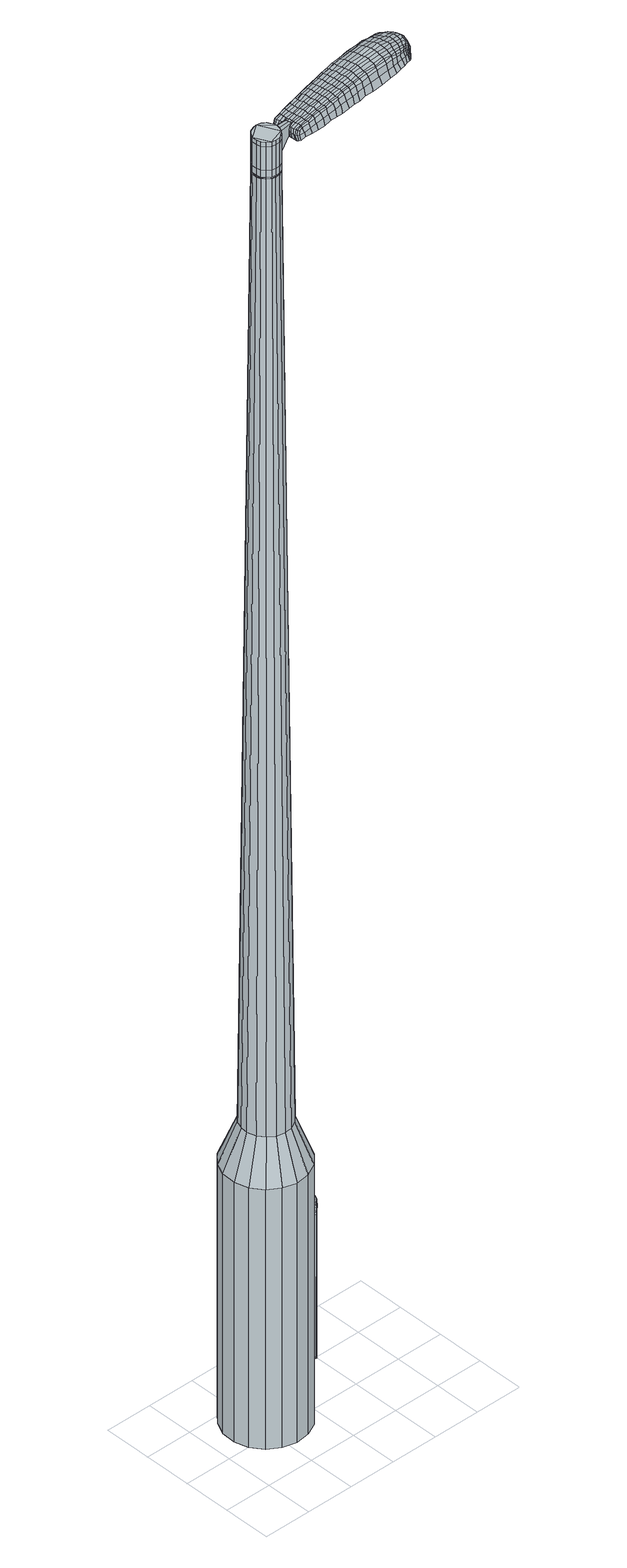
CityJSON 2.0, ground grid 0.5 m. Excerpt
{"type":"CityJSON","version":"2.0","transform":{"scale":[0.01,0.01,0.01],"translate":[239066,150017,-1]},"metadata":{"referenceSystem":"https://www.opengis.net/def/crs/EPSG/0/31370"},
"CityObjects":{
"object1":{"type":"GenericCityObject","attributes":{"cluster":873,"mean_distance_to_centroid":0.29,"new_centroid_x":239066.6,"new_centroid_y":150017.67,"mean_distance_to_camera":9.97,"H1":8.58,"H2":6.94,"Z_final":112.12,"cluster2":-1,"proj_x":239067.5,"proj_y":150026.28,"id_line":88951,"bearing_l":95.99,"distance":8.67,"orientation":"right","G_obj":5.99},"geometry":[{"type":"MultiSurface","lod":"2","boundaries":[[[0,1,2,3]],[[1,4,5,2]],[[4,6,7,5]],[[6,8,9,7]],[[8,10,11,9]],[[10,12,13,11]],[[12,14,15,13]],[[14,16,17,15]],[[16,18,19,17]],[[18,20,21,19]],[[20,22,23,21]],[[22,24,25,23]],[[24,26,27,25]],[[26,28,29,27]],[[28,30,31,29]],[[30,32,33,31]],[[32,34,35,33]],[[34,0,3,35]],[[36,37,38,39]],[[38,40,41,42]],[[41,43,42]],[[42,44,45,46]],[[45,47,46]],[[46,48,49,50]],[[49,51,50]],[[42,46,50,38]],[[50,52,39,38]],[[53,36,39]],[[2,5,7,35]],[[7,9,11,15]],[[11,13,15]],[[15,17,19,23]],[[19,21,23]],[[23,25,27,31]],[[27,29,31]],[[15,23,31,7]],[[31,33,35,7]],[[3,2,35]],[[1,0,54,55]],[[0,34,56,54]],[[34,32,57,56]],[[32,30,58,57]],[[30,28,59,58]],[[28,26,60,59]],[[26,24,61,60]],[[24,22,62,61]],[[22,20,63,62]],[[20,18,64,63]],[[18,16,65,64]],[[16,14,66,65]],[[14,12,67,66]],[[12,10,68,67]],[[10,8,69,68]],[[8,6,70,69]],[[6,4,71,70]],[[4,1,55,71]],[[55,54,72,73]],[[54,56,74,72]],[[56,57,75,74]],[[57,58,76,75]],[[58,59,77,76]],[[59,60,78,77]],[[60,61,79,78]],[[61,62,80,79]],[[62,63,81,80]],[[63,64,82,81]],[[64,65,83,82]],[[65,66,84,83]],[[66,67,85,84]],[[67,68,86,85]],[[68,69,87,86]],[[69,70,88,87]],[[70,71,89,88]],[[71,55,73,89]],[[90,91,92,73]],[[74,93,91,90]],[[94,95,93,74]],[[96,97,95,94]],[[98,99,97,96]],[[78,100,99,98]],[[101,102,100,78]],[[103,104,102,101]],[[105,106,104,103]],[[107,108,106,105]],[[109,110,108,107]],[[84,111,110,109]],[[112,113,111,84]],[[114,115,113,112]],[[116,117,115,114]],[[118,119,117,116]],[[89,120,119,118]],[[73,92,120,89]],[[121,122,123,124]],[[125,121,124,126]],[[127,125,126,128]],[[129,127,128,130]],[[131,129,130,132]],[[133,131,132,134]],[[135,133,134,136]],[[137,135,136,138]],[[139,137,138,140]],[[141,139,140,142]],[[143,141,142,144]],[[145,143,144,146]],[[147,145,146,148]],[[149,147,148,150]],[[151,149,150,152]],[[153,151,152,154]],[[72,90,73]],[[72,74,90]],[[75,94,74]],[[75,76,96,94]],[[76,77,98,96]],[[77,78,98]],[[79,101,78]],[[79,80,103,101]],[[80,81,105,103]],[[81,82,107,105]],[[82,83,109,107]],[[83,84,109]],[[85,112,84]],[[85,86,114,112]],[[86,87,116,114]],[[87,88,118,116]],[[88,89,118]],[[155,92,91]],[[156,119,120]],[[156,157,117,119]],[[157,158,115,117]],[[158,159,113,115]],[[159,111,113]],[[160,110,111]],[[160,161,108,110]],[[161,162,106,108]],[[162,163,104,106]],[[163,164,102,104]],[[164,100,102]],[[165,99,100]],[[165,166,97,99]],[[166,167,95,97]],[[167,93,95]],[[155,91,93]],[[39,52,153,168]],[[92,155,169,154]],[[53,39,168,122]],[[155,93,123,169]],[[36,53,122,121]],[[93,167,124,123]],[[37,36,121,125]],[[167,166,126,124]],[[38,37,125,127]],[[166,165,128,126]],[[40,38,127,129]],[[165,100,130,128]],[[41,40,129,131]],[[100,164,132,130]],[[43,41,131,133]],[[164,163,134,132]],[[42,43,133,135]],[[163,162,136,134]],[[44,42,135,137]],[[162,161,138,136]],[[45,44,137,139]],[[161,160,140,138]],[[47,45,139,141]],[[160,111,142,140]],[[46,47,141,143]],[[111,159,144,142]],[[48,46,143,145]],[[159,158,146,144]],[[49,48,145,147]],[[158,157,148,146]],[[51,49,147,149]],[[157,156,150,148]],[[50,51,149,151]],[[156,120,152,150]],[[52,50,151,153]],[[120,92,154,152]],[[153,154,170,171]],[[154,169,172,170]],[[169,123,173,172]],[[123,122,174,173]],[[122,168,175,174]],[[168,153,171,175]],[[176,177,178,179]],[[180,176,179,181]],[[176,180,182,183]],[[177,176,183,184]],[[185,186,187,188]],[[189,185,188,190]],[[185,189,191,192]],[[186,185,192,193]],[[194,195,196,197]],[[198,194,197,199]],[[194,198,200,201]],[[195,194,201,202]],[[203,204,205,206]],[[207,203,206,208]],[[203,207,209,210]],[[204,203,210,211]],[[212,213,214,215]],[[216,212,215,217]],[[212,216,218,219]],[[213,212,219,220]],[[221,222,223,224]],[[225,221,224,226]],[[221,225,227,228]],[[222,221,228,229]],[[230,231,232,233]],[[222,230,233,223]],[[230,222,229,234]],[[231,230,234,235]],[[236,237,238,239]],[[231,236,239,232]],[[236,231,235,240]],[[237,236,240,241]],[[242,180,181,243]],[[237,242,243,238]],[[242,237,241,244]],[[180,242,244,182]],[[245,246,247,248]],[[249,245,248,250]],[[245,249,251,252]],[[246,245,252,253]],[[254,255,256,257]],[[246,254,257,247]],[[254,246,253,258]],[[255,254,258,259]],[[260,261,262,263]],[[255,260,263,256]],[[260,255,259,264]],[[261,260,264,265]],[[266,267,268,269]],[[261,266,269,262]],[[266,261,265,270]],[[267,266,270,271]],[[272,177,184,273]],[[267,272,273,268]],[[272,267,271,274]],[[177,272,274,178]],[[275,276,277,278]],[[279,275,278,280]],[[275,279,281,282]],[[276,275,282,283]],[[284,285,286,287]],[[276,284,287,277]],[[284,276,283,288]],[[285,284,288,289]],[[290,291,292,293]],[[285,290,293,286]],[[290,285,289,294]],[[291,290,294,295]],[[296,189,190,297]],[[291,296,297,292]],[[296,291,295,298]],[[189,296,298,191]],[[299,300,301,302]],[[303,299,302,304]],[[299,303,305,306]],[[300,299,306,307]],[[308,309,310,311]],[[300,308,311,301]],[[308,300,307,312]],[[309,308,312,313]],[[314,315,316,317]],[[309,314,317,310]],[[314,309,313,318]],[[315,314,318,319]],[[320,321,322,323]],[[315,320,323,316]],[[320,315,319,324]],[[321,320,324,325]],[[326,186,193,327]],[[321,326,327,322]],[[326,321,325,328]],[[186,326,328,187]],[[329,215,214,330]],[[331,329,330,332]],[[329,331,333,334]],[[215,329,334,217]],[[335,331,332,336]],[[337,335,336,338]],[[335,337,339,340]],[[331,335,340,333]],[[341,337,338,342]],[[343,341,342,344]],[[341,343,345,346]],[[337,341,346,339]],[[347,343,344,348]],[[349,347,348,350]],[[347,349,351,352]],[[343,347,352,345]],[[353,349,350,354]],[[204,353,354,205]],[[353,204,211,355]],[[349,353,355,351]],[[356,357,202,201]],[[358,356,201,200]],[[356,358,359,360]],[[357,356,360,361]],[[362,363,361,360]],[[364,362,360,359]],[[362,364,365,366]],[[363,362,366,367]],[[368,369,367,366]],[[370,368,366,365]],[[368,370,371,372]],[[369,368,372,373]],[[374,375,373,372]],[[376,374,372,371]],[[374,376,209,207]],[[375,374,207,208]],[[377,378,379,380]],[[279,377,380,281]],[[377,279,280,381]],[[378,377,381,382]],[[383,198,199,384]],[[378,383,384,379]],[[383,378,382,385]],[[198,383,385,200]],[[386,387,388,389]],[[225,386,389,227]],[[386,225,226,390]],[[387,386,390,391]],[[392,393,394,395]],[[387,392,395,388]],[[392,387,391,396]],[[393,392,396,397]],[[398,195,202,399]],[[393,398,399,394]],[[398,393,397,400]],[[195,398,400,196]],[[401,402,403,404]],[[183,401,404,184]],[[401,183,182,405]],[[402,401,405,406]],[[407,408,409,410]],[[402,407,410,403]],[[407,402,406,411]],[[408,407,411,412]],[[413,206,205,414]],[[408,413,414,409]],[[413,408,412,415]],[[206,413,415,208]],[[416,417,418,419]],[[188,416,419,190]],[[416,188,187,420]],[[417,416,420,421]],[[422,210,209,423]],[[417,422,423,418]],[[422,417,421,424]],[[210,422,424,211]],[[425,426,427,428]],[[303,425,428,305]],[[425,303,304,429]],[[426,425,429,430]],[[431,216,217,432]],[[426,431,432,427]],[[431,426,430,433]],[[216,431,433,218]],[[434,435,436,437]],[[249,434,437,251]],[[434,249,250,438]],[[435,434,438,439]],[[440,441,442,443]],[[435,440,443,436]],[[440,435,439,444]],[[441,440,444,445]],[[446,213,220,447]],[[441,446,447,442]],[[446,441,445,448]],[[213,446,448,214]],[[449,450,439,438]],[[248,449,438,250]],[[449,248,247,451]],[[450,449,451,452]],[[453,454,445,444]],[[450,453,444,439]],[[453,450,452,455]],[[454,453,455,456]],[[457,330,214,448]],[[454,457,448,445]],[[457,454,456,458]],[[330,457,458,332]],[[459,460,461,462]],[[306,459,462,307]],[[459,306,305,428]],[[460,459,428,427]],[[463,334,333,464]],[[460,463,464,461]],[[463,460,427,432]],[[334,463,432,217]],[[465,466,452,451]],[[257,465,451,247]],[[465,257,256,467]],[[466,465,467,468]],[[469,470,456,455]],[[466,469,455,452]],[[469,466,468,471]],[[470,469,471,472]],[[473,336,332,458]],[[470,473,458,456]],[[473,470,472,474]],[[336,473,474,338]],[[475,476,477,478]],[[312,475,478,313]],[[475,312,307,462]],[[476,475,462,461]],[[479,340,339,480]],[[476,479,480,477]],[[479,476,461,464]],[[340,479,464,333]],[[481,482,468,467]],[[263,481,467,256]],[[481,263,262,483]],[[482,481,483,484]],[[485,486,472,471]],[[482,485,471,468]],[[485,482,484,487]],[[486,485,487,488]],[[489,342,338,474]],[[486,489,474,472]],[[489,486,488,490]],[[342,489,490,344]],[[491,492,493,494]],[[318,491,494,319]],[[491,318,313,478]],[[492,491,478,477]],[[495,346,345,496]],[[492,495,496,493]],[[495,492,477,480]],[[346,495,480,339]],[[497,498,484,483]],[[269,497,483,262]],[[497,269,268,499]],[[498,497,499,500]],[[501,502,488,487]],[[498,501,487,484]],[[501,498,500,503]],[[502,501,503,504]],[[505,348,344,490]],[[502,505,490,488]],[[505,502,504,506]],[[348,505,506,350]],[[507,508,509,510]],[[324,507,510,325]],[[507,324,319,494]],[[508,507,494,493]],[[511,352,351,512]],[[508,511,512,509]],[[511,508,493,496]],[[352,511,496,345]],[[513,514,500,499]],[[273,513,499,268]],[[513,273,184,404]],[[514,513,404,403]],[[515,516,504,503]],[[514,515,503,500]],[[515,514,403,410]],[[516,515,410,409]],[[517,354,350,506]],[[516,517,506,504]],[[517,516,409,414]],[[354,517,414,205]],[[518,519,421,420]],[[328,518,420,187]],[[518,328,325,510]],[[519,518,510,509]],[[520,355,211,424]],[[519,520,424,421]],[[520,519,509,512]],[[355,520,512,351]],[[521,522,382,381]],[[278,521,381,280]],[[521,278,277,523]],[[522,521,523,524]],[[525,358,200,385]],[[522,525,385,382]],[[525,522,524,526]],[[358,525,526,359]],[[527,528,529,530]],[[228,527,530,229]],[[527,228,227,389]],[[528,527,389,388]],[[531,532,533,534]],[[528,531,534,529]],[[531,528,388,395]],[[532,531,395,394]],[[535,357,361,536]],[[532,535,536,533]],[[535,532,394,399]],[[357,535,399,202]],[[537,538,524,523]],[[287,537,523,277]],[[537,287,286,539]],[[538,537,539,540]],[[541,364,359,526]],[[538,541,526,524]],[[541,538,540,542]],[[364,541,542,365]],[[543,544,545,546]],[[234,543,546,235]],[[543,234,229,530]],[[544,543,530,529]],[[547,548,549,550]],[[544,547,550,545]],[[547,544,529,534]],[[548,547,534,533]],[[551,363,367,552]],[[548,551,552,549]],[[551,548,533,536]],[[363,551,536,361]],[[553,554,540,539]],[[293,553,539,286]],[[553,293,292,555]],[[554,553,555,556]],[[557,370,365,542]],[[554,557,542,540]],[[557,554,556,558]],[[370,557,558,371]],[[559,560,561,562]],[[240,559,562,241]],[[559,240,235,546]],[[560,559,546,545]],[[563,564,565,566]],[[560,563,566,561]],[[563,560,545,550]],[[564,563,550,549]],[[567,369,373,568]],[[564,567,568,565]],[[567,564,549,552]],[[369,567,552,367]],[[569,570,556,555]],[[297,569,555,292]],[[569,297,190,419]],[[570,569,419,418]],[[571,376,371,558]],[[570,571,558,556]],[[571,570,418,423]],[[376,571,423,209]],[[572,573,406,405]],[[244,572,405,182]],[[572,244,241,562]],[[573,572,562,561]],[[574,575,412,411]],[[573,574,411,406]],[[574,573,561,566]],[[575,574,566,565]],[[576,375,208,415]],[[575,576,415,412]],[[576,575,565,568]],[[375,576,568,373]],[[577,578,579,580]],[[580,579,581,582]],[[583,581,579,584]],[[584,579,578,585]],[[586,587,588,589]],[[589,588,590,591]],[[592,590,588,593]],[[593,588,587,594]],[[595,596,597,598]],[[598,597,599,600]],[[601,599,597,602]],[[602,597,596,603]],[[604,605,606,607]],[[607,606,608,609]],[[610,608,606,611]],[[611,606,605,612]],[[613,614,615,616]],[[616,615,617,618]],[[619,617,615,620]],[[620,615,614,621]],[[622,623,624,625]],[[625,624,626,627]],[[628,626,624,629]],[[629,624,623,630]],[[631,632,633,634]],[[634,633,623,622]],[[630,623,633,635]],[[635,633,632,636]],[[637,638,639,640]],[[640,639,632,631]],[[636,632,639,641]],[[641,639,638,642]],[[582,581,643,644]],[[644,643,638,637]],[[642,638,643,645]],[[645,643,581,583]],[[646,647,648,649]],[[649,648,650,651]],[[652,650,648,653]],[[653,648,647,654]],[[655,656,657,658]],[[658,657,647,646]],[[654,647,657,659]],[[659,657,656,660]],[[661,662,663,664]],[[664,663,656,655]],[[660,656,663,665]],[[665,663,662,666]],[[667,668,669,670]],[[670,669,662,661]],[[666,662,669,671]],[[671,669,668,672]],[[585,578,673,674]],[[674,673,668,667]],[[672,668,673,675]],[[675,673,578,577]],[[676,677,678,679]],[[679,678,680,681]],[[682,680,678,683]],[[683,678,677,684]],[[685,686,687,688]],[[688,687,677,676]],[[684,677,687,689]],[[689,687,686,690]],[[691,692,693,694]],[[694,693,686,685]],[[690,686,693,695]],[[695,693,692,696]],[[591,590,697,698]],[[698,697,692,691]],[[696,692,697,699]],[[699,697,590,592]],[[700,701,702,703]],[[703,702,704,705]],[[706,704,702,707]],[[707,702,701,708]],[[709,710,711,712]],[[712,711,701,700]],[[708,701,711,713]],[[713,711,710,714]],[[715,716,717,718]],[[718,717,710,709]],[[714,710,717,719]],[[719,717,716,720]],[[721,722,723,724]],[[724,723,716,715]],[[720,716,723,725]],[[725,723,722,726]],[[594,587,727,728]],[[728,727,722,721]],[[726,722,727,729]],[[729,727,587,586]],[[613,616,730,731]],[[731,730,732,733]],[[734,732,730,735]],[[735,730,616,618]],[[733,732,736,737]],[[737,736,738,739]],[[740,738,736,741]],[[741,736,732,734]],[[739,738,742,743]],[[743,742,744,745]],[[746,744,742,747]],[[747,742,738,740]],[[745,744,748,749]],[[749,748,750,751]],[[752,750,748,753]],[[753,748,744,746]],[[751,750,754,755]],[[755,754,605,604]],[[612,605,754,756]],[[756,754,750,752]],[[603,757,758,602]],[[602,758,759,601]],[[760,759,758,761]],[[761,758,757,762]],[[762,763,764,761]],[[761,764,765,760]],[[766,765,764,767]],[[767,764,763,768]],[[768,769,770,767]],[[767,770,771,766]],[[772,771,770,773]],[[773,770,769,774]],[[774,775,776,773]],[[773,776,777,772]],[[610,777,776,608]],[[608,776,775,609]],[[778,779,780,781]],[[781,780,680,682]],[[681,680,780,782]],[[782,780,779,783]],[[600,599,784,785]],[[785,784,779,778]],[[783,779,784,786]],[[786,784,599,601]],[[787,788,789,790]],[[790,789,626,628]],[[627,626,789,791]],[[791,789,788,792]],[[793,794,795,796]],[[796,795,788,787]],[[792,788,795,797]],[[797,795,794,798]],[[603,596,799,800]],[[800,799,794,793]],[[798,794,799,801]],[[801,799,596,595]],[[802,803,804,805]],[[805,804,584,585]],[[583,584,804,806]],[[806,804,803,807]],[[808,809,810,811]],[[811,810,803,802]],[[807,803,810,812]],[[812,810,809,813]],[[604,607,814,815]],[[815,814,809,808]],[[813,809,814,816]],[[816,814,607,609]],[[817,818,819,820]],[[820,819,589,591]],[[586,589,819,821]],[[821,819,818,822]],[[610,611,823,824]],[[824,823,818,817]],[[822,818,823,825]],[[825,823,611,612]],[[826,827,828,829]],[[829,828,704,706]],[[705,704,828,830]],[[830,828,827,831]],[[618,617,832,833]],[[833,832,827,826]],[[831,827,832,834]],[[834,832,617,619]],[[835,836,837,838]],[[838,837,650,652]],[[651,650,837,839]],[[839,837,836,840]],[[841,842,843,844]],[[844,843,836,835]],[[840,836,843,845]],[[845,843,842,846]],[[621,614,847,848]],[[848,847,842,841]],[[846,842,847,849]],[[849,847,614,613]],[[840,850,851,839]],[[839,851,649,651]],[[646,649,851,852]],[[852,851,850,853]],[[846,854,855,845]],[[845,855,850,840]],[[853,850,855,856]],[[856,855,854,857]],[[613,731,858,849]],[[849,858,854,846]],[[857,854,858,859]],[[859,858,731,733]],[[860,861,862,863]],[[863,862,707,708]],[[706,707,862,829]],[[829,862,861,826]],[[734,735,864,865]],[[865,864,861,860]],[[826,861,864,833]],[[833,864,735,618]],[[853,866,867,852]],[[852,867,658,646]],[[655,658,867,868]],[[868,867,866,869]],[[857,870,871,856]],[[856,871,866,853]],[[869,866,871,872]],[[872,871,870,873]],[[733,737,874,859]],[[859,874,870,857]],[[873,870,874,875]],[[875,874,737,739]],[[876,877,878,879]],[[879,878,713,714]],[[708,713,878,863]],[[863,878,877,860]],[[740,741,880,881]],[[881,880,877,876]],[[860,877,880,865]],[[865,880,741,734]],[[869,882,883,868]],[[868,883,664,655]],[[661,664,883,884]],[[884,883,882,885]],[[873,886,887,872]],[[872,887,882,869]],[[885,882,887,888]],[[888,887,886,889]],[[739,743,890,875]],[[875,890,886,873]],[[889,886,890,891]],[[891,890,743,745]],[[892,893,894,895]],[[895,894,719,720]],[[714,719,894,879]],[[879,894,893,876]],[[746,747,896,897]],[[897,896,893,892]],[[876,893,896,881]],[[881,896,747,740]],[[885,898,899,884]],[[884,899,670,661]],[[667,670,899,900]],[[900,899,898,901]],[[889,902,903,888]],[[888,903,898,885]],[[901,898,903,904]],[[904,903,902,905]],[[745,749,906,891]],[[891,906,902,889]],[[905,902,906,907]],[[907,906,749,751]],[[908,909,910,911]],[[911,910,725,726]],[[720,725,910,895]],[[895,910,909,892]],[[752,753,912,913]],[[913,912,909,908]],[[892,909,912,897]],[[897,912,753,746]],[[901,914,915,900]],[[900,915,674,667]],[[585,674,915,805]],[[805,915,914,802]],[[905,916,917,904]],[[904,917,914,901]],[[802,914,917,811]],[[811,917,916,808]],[[751,755,918,907]],[[907,918,916,905]],[[808,916,918,815]],[[815,918,755,604]],[[822,919,920,821]],[[821,920,729,586]],[[726,729,920,911]],[[911,920,919,908]],[[612,756,921,825]],[[825,921,919,822]],[[908,919,921,913]],[[913,921,756,752]],[[783,922,923,782]],[[782,923,679,681]],[[676,679,923,924]],[[924,923,922,925]],[[601,759,926,786]],[[786,926,922,783]],[[925,922,926,927]],[[927,926,759,760]],[[928,929,930,931]],[[931,930,629,630]],[[628,629,930,790]],[[790,930,929,787]],[[932,933,934,935]],[[935,934,929,928]],[[787,929,934,796]],[[796,934,933,793]],[[762,757,936,937]],[[937,936,933,932]],[[793,933,936,800]],[[800,936,757,603]],[[925,938,939,924]],[[924,939,688,676]],[[685,688,939,940]],[[940,939,938,941]],[[760,765,942,927]],[[927,942,938,925]],[[941,938,942,943]],[[943,942,765,766]],[[944,945,946,947]],[[947,946,635,636]],[[630,635,946,931]],[[931,946,945,928]],[[948,949,950,951]],[[951,950,945,944]],[[928,945,950,935]],[[935,950,949,932]],[[768,763,952,953]],[[953,952,949,948]],[[932,949,952,937]],[[937,952,763,762]],[[941,954,955,940]],[[940,955,694,685]],[[691,694,955,956]],[[956,955,954,957]],[[766,771,958,943]],[[943,958,954,941]],[[957,954,958,959]],[[959,958,771,772]],[[960,961,962,963]],[[963,962,641,642]],[[636,641,962,947]],[[947,962,961,944]],[[964,965,966,967]],[[967,966,961,960]],[[944,961,966,951]],[[951,966,965,948]],[[774,769,968,969]],[[969,968,965,964]],[[948,965,968,953]],[[953,968,769,768]],[[957,970,971,956]],[[956,971,698,691]],[[591,698,971,820]],[[820,971,970,817]],[[772,777,972,959]],[[959,972,970,957]],[[817,970,972,824]],[[824,972,777,610]],[[807,973,974,806]],[[806,974,645,583]],[[642,645,974,963]],[[963,974,973,960]],[[813,975,976,812]],[[812,976,973,807]],[[960,973,976,967]],[[967,976,975,964]],[[609,775,977,816]],[[816,977,975,813]],[[964,975,977,969]],[[969,977,775,774]],[[577,580,179,178]],[[580,582,181,179]],[[592,593,192,191]],[[593,594,193,192]],[[595,598,197,196]],[[598,600,199,197]],[[619,620,219,218]],[[620,621,220,219]],[[622,625,224,223]],[[625,627,226,224]],[[631,634,233,232]],[[634,622,223,233]],[[637,640,239,238]],[[640,631,232,239]],[[582,644,243,181]],[[644,637,238,243]],[[652,653,252,251]],[[653,654,253,252]],[[654,659,258,253]],[[659,660,259,258]],[[660,665,264,259]],[[665,666,265,264]],[[666,671,270,265]],[[671,672,271,270]],[[672,675,274,271]],[[675,577,178,274]],[[682,683,282,281]],[[683,684,283,282]],[[684,689,288,283]],[[689,690,289,288]],[[690,695,294,289]],[[695,696,295,294]],[[696,699,298,295]],[[699,592,191,298]],[[700,703,302,301]],[[703,705,304,302]],[[709,712,311,310]],[[712,700,301,311]],[[715,718,317,316]],[[718,709,310,317]],[[721,724,323,322]],[[724,715,316,323]],[[594,728,327,193]],[[728,721,322,327]],[[778,781,380,379]],[[781,682,281,380]],[[600,785,384,199]],[[785,778,379,384]],[[627,791,390,226]],[[791,792,391,390]],[[792,797,396,391]],[[797,798,397,396]],[[798,801,400,397]],[[801,595,196,400]],[[705,830,429,304]],[[830,831,430,429]],[[831,834,433,430]],[[834,619,218,433]],[[835,838,437,436]],[[838,652,251,437]],[[841,844,443,442]],[[844,835,436,443]],[[621,848,447,220]],[[848,841,442,447]],[[978,979,980,981]],[[982,983,981,980]],[[984,985,986,987]],[[988,989,990,991]],[[979,992,993,980]],[[994,982,980,993]],[[995,984,987,996]],[[997,998,989,988]],[[992,999,1000,993]],[[1000,1001,994,993]],[[1002,995,996,1003]],[[1004,998,997,1005]],[[999,1006,1007,1000]],[[1007,1008,1001,1000]],[[1009,1002,1003,1010]],[[1011,1004,1005,1012]],[[1013,1014,1015,1016]],[[1017,1018,1014,1013]],[[1017,1019,1020,1018]],[[1019,1021,1022,1020]],[[1023,1024,1025,1026]],[[1027,1028,1024,1023]],[[1029,1030,1028,1027]],[[1031,1032,1030,1029]],[[1026,1015,1014,1023]],[[1023,1014,1018,1027]],[[1018,1020,1029,1027]],[[1020,1022,1031,1029]],[[987,986,983,982]],[[996,987,982,994]],[[1001,1003,996,994]],[[1008,1010,1003,1001]],[[988,991,985,984]],[[997,988,984,995]],[[1005,997,995,1002]],[[1012,1005,1002,1009]],[[989,1013,1016,990]],[[998,1017,1013,989]],[[1019,1017,998,1004]],[[1021,1019,1004,1011]],[[1033,1034,1035,1036]],[[1035,1037,1038,1039]],[[1035,1039,1040,1041]],[[1035,1041,1036]],[[1042,1033,1036,1043]],[[1044,1043,1036,1045]],[[1046,1045,1036]],[[1047,1035,1034,1048]],[[1049,1047,1048,1050]],[[1051,1049,1050,1052]],[[1053,1051,1052,1054]],[[1055,1053,1054,1056]],[[1056,1057,1058,1059]],[[1056,1059,1060,1061]],[[1056,1061,1062,1063]],[[1062,1064,1065,1066]],[[1062,1066,1067,1068]],[[1062,1068,1063]],[[1056,1063,1055]],[[1069,1070,1034,1033]],[[1071,1072,1037,1035]],[[1073,1074,1046,1036]],[[1070,1075,1048,1034]],[[1076,1071,1035,1047]],[[1075,1077,1050,1048]],[[1078,1076,1047,1049]],[[1077,1079,1052,1050]],[[1080,1078,1049,1051]],[[1079,1081,1054,1052]],[[1082,1080,1051,1053]],[[1081,1083,1056,1054]],[[1084,1082,1053,1055]],[[1083,1085,1057,1056]],[[1086,1087,1064,1062]],[[1088,1084,1055,1063]],[[1058,1057,1085,1089]],[[1059,1058,1089,1090]],[[1060,1059,1090,1091]],[[1061,1060,1091,1092]],[[1062,1061,1092,1086]],[[1093,1069,1033,1042]],[[1094,1093,1042,1043]],[[1095,1094,1043,1044]],[[1096,1095,1044,1045]],[[1074,1096,1045,1046]],[[1038,1037,1072,1097]],[[1065,1064,1087,1098]],[[1039,1038,1097,1099]],[[1040,1039,1099,1100]],[[1041,1040,1100,1101]],[[1036,1041,1101,1073]],[[1066,1065,1098,1102]],[[1067,1066,1102,1103]],[[1068,1067,1103,1104]],[[1063,1068,1104,1088]]]}]}
},
"vertices":[
[103,73,384],[102,58,384],[102,58,96],[103,73,96],[96,45,384],[96,45,96],[86,34,384],[86,34,96],[73,28,384],[73,28,96],[58,26,384],[58,26,96],[44,30,384],[44,30,96],[32,38,384],[32,38,96],[23,50,384],[23,50,96],[19,64,384],[19,64,96],[20,79,384],[20,79,96],[26,92,384],[26,92,96],[36,103,384],[36,103,96],[50,109,384],[50,109,96],[64,111,384],[64,111,96],[79,107,384],[79,107,96],[91,99,384],[91,99,96],[99,87,384],[99,87,96],[71,78,1524],[67,81,1524],[62,82,1524],[75,70,1524],[58,81,1524],[53,79,1524],[48,72,1524],[50,76,1524],[48,67,1524],[49,62,1524],[56,56,1524],[52,59,1524],[60,55,1524],[65,55,1524],[72,61,1524],[69,57,1524],[74,65,1524],[73,74,1524],[86,71,429],[86,62,429],[84,79,429],[79,86,429],[72,91,429],[63,93,429],[54,93,429],[47,89,429],[40,82,429],[37,74,429],[36,66,429],[39,57,429],[44,50,429],[51,45,429],[60,43,429],[68,44,429],[76,48,429],[82,54,429],[75,70,1483],[74,65,1483],[73,74,1483],[71,78,1483],[67,81,1483],[62,82,1483],[58,81,1483],[53,79,1483],[50,76,1483],[48,72,1483],[48,67,1483],[49,62,1483],[52,59,1483],[56,56,1483],[60,55,1483],[65,55,1483],[69,57,1483],[72,61,1483],[74,70,1483],[74,70,1485],[74,65,1485],[73,74,1485],[70,78,1483],[70,78,1485],[67,80,1483],[67,80,1485],[62,81,1483],[62,81,1485],[58,81,1485],[54,79,1483],[54,79,1485],[51,76,1483],[51,76,1485],[49,71,1483],[49,71,1485],[49,67,1483],[49,67,1485],[50,63,1483],[50,63,1485],[52,59,1485],[56,57,1483],[56,57,1485],[60,56,1483],[60,56,1485],[65,56,1483],[65,56,1485],[69,58,1483],[69,58,1485],[72,61,1485],[71,78,1519],[73,74,1519],[73,74,1493],[71,78,1493],[67,81,1519],[67,81,1493],[62,82,1519],[62,82,1493],[58,81,1519],[58,81,1493],[53,79,1519],[53,79,1493],[50,76,1519],[50,76,1493],[48,72,1519],[48,72,1493],[48,67,1519],[48,67,1493],[49,62,1519],[49,62,1493],[52,59,1519],[52,59,1493],[56,56,1519],[56,56,1493],[60,55,1519],[60,55,1493],[65,55,1519],[65,55,1493],[69,57,1519],[69,57,1493],[72,61,1519],[72,61,1493],[74,65,1519],[74,65,1493],[75,70,1485],[69,57,1485],[65,55,1485],[60,55,1485],[56,56,1485],[49,62,1485],[48,67,1485],[48,72,1485],[50,76,1485],[53,79,1485],[62,82,1485],[67,81,1485],[71,78,1485],[75,70,1519],[75,70,1493],[94,69,1513],[94,69,1518],[93,72,1513],[93,75,1513],[93,75,1518],[93,72,1518],[169,60,1519],[162,60,1518],[163,58,1509],[170,59,1510],[178,61,1519],[179,59,1510],[176,62,1526],[168,61,1525],[161,61,1525],[165,98,1519],[158,97,1518],[157,96,1525],[164,97,1525],[174,99,1519],[173,98,1526],[175,101,1510],[166,100,1510],[159,99,1509],[240,89,1519],[240,85,1519],[241,85,1513],[241,89,1513],[239,92,1519],[239,93,1513],[237,92,1524],[238,88,1524],[239,85,1524],[166,81,1530],[159,80,1529],[159,77,1529],[167,77,1530],[175,82,1531],[176,78,1531],[175,86,1530],[166,84,1530],[159,84,1529],[86,72,1512],[86,69,1512],[88,70,1517],[87,72,1517],[86,75,1512],[87,75,1517],[87,75,1506],[87,72,1506],[87,69,1506],[228,68,1519],[225,67,1519],[226,66,1512],[229,66,1512],[230,68,1518],[231,67,1512],[229,69,1522],[227,69,1523],[224,68,1524],[220,66,1519],[214,65,1519],[216,63,1512],[221,64,1512],[219,67,1524],[214,66,1525],[208,64,1519],[201,63,1519],[202,61,1511],[210,62,1511],[208,65,1526],[200,64,1526],[189,62,1519],[191,60,1510],[188,63,1526],[95,56,1513],[103,57,1513],[102,58,1518],[94,58,1517],[90,57,1512],[90,57,1516],[91,56,1506],[96,56,1507],[104,56,1507],[110,57,1514],[118,57,1515],[117,59,1520],[109,58,1519],[111,56,1507],[119,56,1507],[125,58,1515],[133,58,1516],[132,59,1522],[124,59,1521],[127,57,1508],[134,57,1508],[140,58,1517],[147,59,1517],[146,60,1524],[139,60,1523],[141,57,1508],[149,57,1509],[155,59,1518],[154,61,1524],[156,58,1509],[225,103,1519],[221,103,1519],[221,102,1524],[225,102,1523],[227,103,1518],[227,102,1522],[228,104,1512],[226,105,1512],[222,105,1512],[217,103,1519],[211,103,1519],[210,102,1525],[216,102,1524],[218,105,1512],[212,105,1512],[205,103,1519],[197,102,1519],[196,101,1526],[204,101,1526],[206,104,1511],[198,104,1511],[185,101,1519],[185,99,1526],[187,102,1510],[92,87,1513],[100,88,1513],[101,89,1507],[93,88,1507],[87,85,1512],[87,86,1506],[88,85,1516],[92,85,1517],[99,87,1518],[107,89,1514],[115,90,1515],[115,92,1507],[108,90,1507],[106,88,1519],[114,89,1520],[122,92,1515],[129,93,1516],[130,94,1508],[123,93,1508],[121,90,1521],[129,91,1522],[137,94,1517],[144,95,1517],[145,97,1509],[138,96,1508],[136,92,1523],[143,93,1524],[151,96,1518],[152,98,1509],[150,95,1524],[93,73,1519],[93,70,1519],[100,74,1520],[100,71,1520],[100,76,1520],[92,76,1519],[107,74,1522],[108,72,1522],[115,75,1523],[115,72,1523],[115,78,1523],[107,77,1521],[122,76,1524],[123,73,1524],[130,77,1525],[130,74,1525],[129,80,1525],[122,79,1524],[137,78,1526],[137,75,1526],[144,78,1527],[145,75,1527],[144,82,1527],[137,81,1526],[152,79,1528],[152,76,1528],[151,83,1528],[235,88,1527],[236,84,1527],[234,92,1526],[230,92,1527],[231,88,1528],[231,84,1528],[225,87,1529],[225,83,1529],[223,91,1528],[216,90,1530],[217,86,1530],[218,82,1530],[210,86,1531],[210,82,1531],[209,90,1530],[200,89,1531],[201,85,1531],[201,81,1531],[188,83,1531],[189,80,1531],[188,87,1531],[229,102,1518],[232,100,1519],[233,101,1513],[230,103,1513],[228,101,1523],[231,99,1523],[235,97,1519],[236,97,1513],[234,96,1524],[232,70,1518],[234,71,1518],[233,72,1523],[231,70,1523],[233,69,1513],[235,71,1513],[237,74,1519],[239,78,1519],[237,78,1524],[235,74,1523],[237,74,1513],[240,77,1513],[240,81,1519],[238,81,1524],[241,81,1513],[167,63,1528],[167,65,1528],[160,64,1528],[160,63,1527],[176,64,1528],[176,66,1529],[167,68,1529],[167,71,1530],[160,70,1529],[160,67,1528],[176,68,1529],[176,72,1530],[167,74,1530],[160,74,1529],[176,75,1531],[164,95,1528],[165,93,1529],[173,94,1529],[173,96,1528],[157,94,1527],[158,92,1528],[165,89,1529],[174,90,1530],[158,88,1528],[85,84,1512],[85,82,1512],[86,82,1517],[86,84,1517],[86,85,1506],[86,83,1506],[85,79,1512],[87,79,1517],[86,79,1506],[88,58,1512],[87,59,1512],[88,58,1506],[89,57,1506],[89,58,1517],[89,60,1517],[87,61,1512],[87,64,1512],[88,64,1506],[88,61,1506],[88,62,1517],[88,65,1517],[87,67,1512],[88,67,1506],[88,67,1517],[94,59,1519],[94,60,1519],[102,59,1520],[101,61,1520],[94,63,1519],[93,65,1519],[101,63,1520],[101,66,1520],[93,68,1519],[101,68,1520],[92,84,1519],[92,82,1519],[99,83,1520],[99,85,1520],[92,79,1519],[99,80,1520],[109,60,1521],[109,61,1521],[116,60,1522],[116,62,1522],[109,64,1521],[108,66,1521],[116,64,1522],[116,67,1523],[108,69,1522],[115,70,1523],[106,86,1521],[107,84,1521],[114,85,1522],[114,88,1522],[107,81,1521],[114,82,1522],[124,60,1523],[124,62,1523],[131,61,1524],[131,63,1524],[123,65,1523],[123,68,1524],[131,65,1525],[131,68,1525],[123,70,1524],[130,71,1525],[121,89,1523],[121,87,1523],[129,88,1524],[128,90,1524],[122,83,1524],[129,84,1525],[139,61,1525],[138,63,1525],[146,62,1526],[146,64,1526],[138,66,1526],[138,69,1526],[146,66,1527],[145,69,1527],[138,72,1526],[145,72,1527],[136,91,1525],[136,89,1525],[143,90,1526],[143,92,1526],[136,85,1526],[144,86,1527],[153,62,1527],[153,64,1527],[153,67,1527],[153,70,1528],[152,73,1528],[150,93,1527],[150,91,1527],[151,87,1528],[226,101,1525],[228,99,1525],[222,101,1526],[224,99,1526],[231,96,1526],[227,96,1527],[228,70,1525],[230,72,1525],[227,71,1526],[225,69,1525],[232,74,1525],[234,77,1526],[230,77,1527],[228,74,1526],[235,81,1526],[231,80,1527],[217,101,1526],[219,99,1527],[211,100,1527],[213,98,1528],[221,95,1528],[215,95,1529],[220,68,1526],[221,70,1527],[215,69,1528],[214,67,1527],[223,73,1527],[224,76,1528],[217,75,1529],[216,72,1528],[225,80,1528],[218,79,1530],[205,100,1528],[206,98,1529],[197,99,1528],[198,97,1529],[208,94,1529],[199,93,1530],[208,67,1528],[209,68,1528],[200,68,1529],[200,66,1528],[209,71,1529],[210,74,1530],[201,74,1530],[201,70,1530],[210,78,1530],[201,77,1531],[185,98,1529],[186,96,1529],[187,92,1530],[188,65,1528],[188,66,1529],[189,69,1530],[189,73,1530],[189,76,1531],[163,60,1509],[162,62,1518],[169,62,1518],[170,61,1509],[177,63,1519],[179,61,1510],[176,64,1525],[168,63,1525],[161,63,1525],[158,94,1525],[159,95,1518],[166,96,1518],[165,95,1525],[174,98,1519],[173,96,1525],[175,99,1510],[167,98,1509],[160,97,1509],[239,85,1513],[238,85,1519],[238,88,1519],[239,88,1513],[236,92,1519],[237,92,1513],[235,91,1524],[236,88,1524],[237,85,1524],[160,77,1528],[159,80,1528],[167,81,1529],[167,78,1529],[176,82,1529],[176,78,1529],[175,85,1529],[166,84,1529],[159,83,1528],[89,70,1516],[89,70,1512],[88,72,1512],[89,72,1516],[88,75,1512],[89,75,1516],[89,76,1506],[89,73,1506],[89,70,1506],[225,67,1512],[224,69,1519],[227,69,1518],[228,68,1512],[229,70,1518],[230,69,1512],[228,71,1522],[227,71,1523],[223,70,1523],[215,65,1512],[214,67,1519],[219,68,1519],[221,66,1512],[219,69,1524],[213,68,1525],[202,63,1511],[200,65,1519],[208,66,1519],[209,64,1511],[207,67,1525],[199,66,1526],[189,64,1519],[190,62,1510],[188,65,1526],[102,60,1518],[103,59,1513],[95,58,1513],[95,59,1517],[90,58,1512],[91,59,1515],[91,58,1506],[96,58,1506],[104,58,1507],[117,61,1520],[118,59,1514],[110,59,1514],[109,60,1519],[111,58,1507],[119,58,1507],[132,61,1522],[133,60,1516],[125,60,1515],[124,61,1521],[127,59,1508],[134,59,1508],[146,62,1523],[147,61,1517],[140,60,1516],[139,62,1522],[141,59,1508],[149,59,1508],[155,61,1517],[154,63,1524],[156,60,1509],[221,100,1523],[221,101,1519],[225,101,1518],[224,100,1523],[227,101,1518],[226,100,1522],[227,102,1512],[225,103,1512],[222,103,1512],[210,100,1525],[211,101,1519],[217,101,1519],[216,100,1524],[217,103,1512],[212,103,1512],[197,99,1526],[197,100,1519],[205,101,1519],[204,99,1525],[206,102,1511],[198,102,1511],[186,99,1519],[185,97,1526],[187,101,1510],[101,87,1507],[100,86,1513],[93,85,1513],[94,86,1506],[88,84,1512],[88,85,1506],[89,83,1515],[92,84,1517],[100,85,1518],[116,90,1507],[115,88,1514],[108,87,1514],[108,88,1507],[107,86,1519],[114,87,1520],[131,92,1508],[130,91,1516],[122,90,1515],[123,91,1508],[122,88,1521],[129,89,1522],[145,95,1508],[144,93,1517],[137,92,1516],[138,94,1508],[136,90,1522],[143,92,1523],[151,94,1517],[153,96,1509],[151,93,1524],[94,73,1518],[94,70,1518],[101,74,1519],[101,71,1519],[100,76,1519],[93,76,1518],[108,74,1520],[108,72,1520],[115,75,1521],[116,73,1521],[115,78,1521],[108,77,1520],[123,76,1523],[123,73,1523],[130,77,1524],[131,74,1524],[130,80,1524],[123,79,1523],[138,78,1525],[138,75,1525],[145,78,1526],[145,75,1526],[145,82,1526],[137,81,1525],[152,79,1527],[153,76,1527],[152,82,1527],[234,84,1526],[234,88,1526],[233,91,1525],[229,91,1526],[230,87,1526],[230,84,1526],[224,83,1528],[224,87,1528],[223,90,1527],[216,90,1528],[217,86,1529],[217,83,1529],[210,82,1530],[210,85,1530],[209,89,1529],[200,88,1530],[201,84,1530],[201,81,1530],[189,80,1530],[188,83,1530],[188,87,1530],[231,100,1513],[230,99,1518],[228,100,1518],[229,102,1512],[227,99,1523],[229,98,1523],[234,95,1519],[234,96,1513],[232,95,1523],[231,73,1523],[232,73,1518],[231,71,1518],[229,72,1523],[232,70,1512],[233,72,1512],[235,78,1523],[237,78,1519],[235,75,1519],[233,76,1523],[236,75,1513],[237,78,1513],[238,82,1519],[236,81,1524],[239,82,1513],[161,65,1527],[168,66,1527],[168,64,1527],[161,64,1526],[176,65,1527],[176,66,1528],[160,71,1528],[167,71,1528],[168,68,1528],[160,68,1527],[176,69,1528],[176,72,1529],[167,74,1529],[160,74,1528],[176,75,1529],[174,93,1528],[165,92,1527],[165,94,1527],[173,95,1527],[158,93,1526],[158,91,1527],[166,88,1528],[174,90,1528],[159,88,1527],[88,82,1516],[87,82,1512],[87,83,1512],[88,83,1516],[88,84,1506],[88,83,1506],[88,79,1512],[89,79,1516],[88,80,1506],[91,59,1506],[90,59,1512],[89,59,1512],[90,58,1506],[90,59,1516],[90,60,1516],[90,64,1506],[89,64,1512],[89,62,1512],[90,61,1506],[90,62,1516],[90,65,1516],[89,67,1512],[90,67,1506],[90,67,1516],[95,61,1518],[95,60,1518],[102,60,1519],[102,61,1519],[94,65,1518],[95,63,1518],[102,63,1519],[101,66,1519],[94,68,1518],[101,68,1519],[100,83,1519],[93,82,1518],[93,83,1518],[100,84,1519],[93,79,1518],[100,80,1519],[109,62,1520],[109,61,1520],[117,61,1521],[117,62,1521],[109,67,1520],[109,64,1520],[117,64,1521],[116,67,1521],[109,69,1520],[116,70,1521],[114,85,1521],[107,84,1520],[107,85,1520],[114,86,1521],[107,81,1520],[115,82,1521],[124,63,1522],[124,62,1522],[132,62,1523],[132,63,1523],[124,68,1522],[124,65,1522],[131,66,1523],[131,68,1524],[123,70,1523],[131,71,1524],[129,87,1523],[122,86,1522],[122,88,1522],[129,89,1523],[122,83,1522],[130,84,1523],[139,64,1524],[139,63,1524],[146,63,1525],[146,64,1525],[138,69,1525],[139,66,1524],[146,67,1525],[146,70,1526],[138,72,1525],[145,72,1526],[144,89,1525],[136,88,1524],[136,90,1524],[143,91,1525],[137,85,1524],[144,86,1525],[153,65,1526],[153,63,1526],[153,70,1527],[153,67,1526],[153,73,1527],[151,90,1526],[151,92,1526],[151,87,1526],[227,98,1524],[225,99,1524],[222,99,1525],[224,98,1525],[230,95,1525],[227,95,1525],[226,72,1525],[229,73,1524],[227,71,1524],[224,71,1525],[229,77,1526],[233,78,1525],[231,75,1524],[228,74,1525],[234,81,1525],[230,81,1526],[218,98,1526],[217,99,1526],[211,99,1526],[212,98,1527],[221,94,1526],[214,94,1527],[214,70,1527],[221,71,1526],[219,70,1526],[213,69,1526],[217,76,1528],[223,77,1527],[222,74,1526],[216,73,1527],[224,80,1527],[217,79,1528],[206,97,1527],[205,99,1527],[197,98,1527],[198,96,1528],[207,93,1528],[199,92,1529],[200,68,1528],[208,69,1527],[207,68,1527],[200,67,1527],[201,74,1529],[210,75,1529],[209,72,1528],[201,71,1528],[210,78,1529],[201,78,1530],[186,95,1528],[185,96,1528],[187,91,1529],[188,67,1528],[188,66,1528],[189,73,1529],[189,70,1529],[189,76,1530],[91,58,1508],[90,64,1508],[122,67,1509],[123,59,1509],[144,68,1510],[145,60,1510],[183,71,1512],[184,62,1512],[166,60,1511],[166,70,1511],[201,73,1513],[215,75,1514],[216,66,1514],[202,64,1513],[89,71,1508],[122,74,1509],[143,77,1510],[182,81,1512],[165,79,1511],[200,83,1513],[214,84,1514],[89,78,1508],[121,82,1509],[142,85,1510],[182,90,1512],[164,88,1511],[213,93,1514],[199,92,1513],[88,84,1508],[120,90,1509],[141,94,1510],[181,99,1512],[163,97,1511],[212,102,1514],[198,101,1513],[228,77,1514],[233,79,1514],[233,72,1514],[229,69,1514],[227,85,1514],[232,86,1514],[226,94,1514],[231,93,1514],[225,102,1514],[230,100,1514],[237,82,1515],[240,86,1515],[240,85,1515],[237,78,1515],[237,86,1515],[240,87,1515],[236,91,1515],[240,88,1515],[236,95,1515],[239,89,1515],[76,109,334],[80,108,334],[80,108,165],[66,112,171],[76,109,165],[72,110,165],[70,111,166],[68,111,167],[67,111,169],[72,110,334],[70,111,333],[68,111,332],[67,111,331],[66,112,328],[92,99,165],[92,99,334],[101,87,165],[101,87,334],[105,73,165],[105,73,334],[104,58,165],[104,58,334],[98,44,165],[98,44,334],[95,41,334],[92,38,334],[91,36,333],[89,35,332],[88,34,331],[88,33,328],[95,41,165],[88,33,171],[88,34,169],[89,35,167],[91,36,166],[92,38,165],[75,106,334],[79,105,334],[79,105,165],[75,106,165],[66,109,171],[66,109,328],[90,97,334],[90,97,165],[98,86,334],[98,86,165],[102,72,334],[102,72,165],[101,59,334],[101,59,165],[96,46,334],[96,46,165],[93,43,334],[86,35,328],[86,35,171],[93,43,165],[90,40,334],[88,38,333],[87,37,332],[86,36,331],[72,107,334],[69,108,333],[67,108,332],[66,109,331],[72,107,165],[86,36,169],[69,108,166],[67,108,167],[66,109,169],[87,37,167],[88,38,166],[90,40,165]
]}
